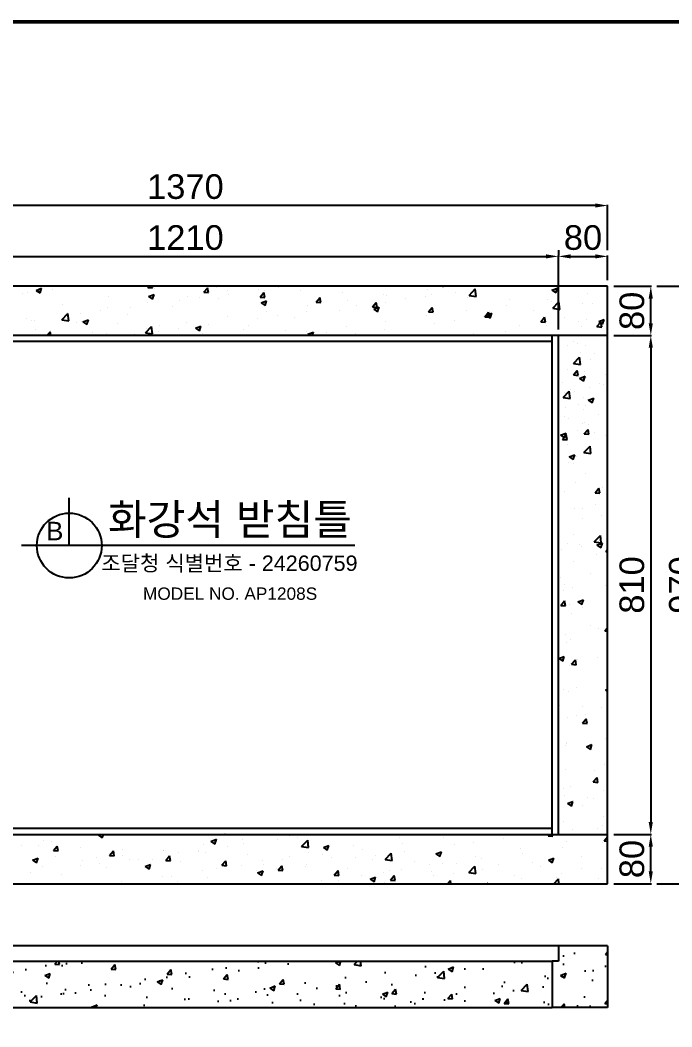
# Model space of a CAD drawing. Header units: millimetres. Extents: x 13624 to 18563, y -17957 to -14464.
# Drawn here: x 16440 to 17498, y -16213 to -14579 of the extents above; entities that cross this region are included whole.
import ezdxf
from ezdxf.enums import TextEntityAlignment as Align

# ---------------------------------------------------------------- set-up
doc = ezdxf.new("R2010")
doc.units = ezdxf.units.MM
for name, color, linetype in [('LAYOUT', 7, 'Continuous'), ('TEXT', 7, 'Continuous'), ('받침틀', 251, 'Continuous')]:
    doc.layers.add(name, color=color, linetype=linetype)
doc.styles.get("Standard").update_dxf_attribs({"font": 'arial.ttf'})
doc.dimstyles.new('ISO-25', dxfattribs={"dimtxt": 40, "dimasz": 20, "dimexe": 1.25, "dimexo": 10, "dimgap": 10, "dimtad": 1, "dimdec": 0, "dimtxsty": 'Standard', "dimcen": 2.5, "dimclrd": 3, "dimclre": 3, "dimclrt": 3, "dimadec": 0, "dimazin": 0, "dimtfac": 1, "dimtdec": 0, "dimtmove": 0, "dimatfit": 3, "dimfxl": 0, "dimarcsym": 0})
pattern_1 = [(50, (4272.38, -17861.74), (91.09233, -7.96954), [9.525, -104.775]), (355, (4272.38, -17861.74), (-17.6217, 95.5284), [7.62, -83.8203]), (100.45144, (4279.97, -17862.4), (73.4706, 87.5589), [8.095, -89.0451]), (46.1842, (4272.38, -17836.34), (135.5395, -21.0212), [14.2875, -157.1625]), (96.6356, (4283.67, -17838.09), (118.7021, 123.713), [12.1425, -133.5678]), (351.1842, (4272.38, -17836.34), (118.702, 123.713), [11.43, -125.7299]), (21, (4285.08, -17842.69), (75.8072, -51.1326), [9.525, -104.775]), (326, (4285.08, -17842.69), (30.901, 92.094), [7.62, -83.82]), (71.45144, (4291.4, -17846.95), (106.7082, 40.9614), [8.095, -89.045]), (37.5, (4272.38, -17861.74), (1.5443, 42.27752), [0, -82.804, 0, -85.09, 0, -84.1375]), (7.5, (4272.38, -17861.74), (33.40983, 50.09029), [0, -48.514, 0, -80.899, 0, -32.0675]), (327.5, (4244.057, -17861.74), (67.7953, -2.86437), [0, -31.75, 0, -99.06, 0, -131.445]), (317.5, (4231.36, -17861.74), (74.0646, 12.71325), [0, -41.275, 0, -65.786, 0, -93.345])]

# ---------------------------------------------------------------- blocks, each defined once
blk = doc.blocks.new('*D37')
at = {"color": 3, "lineweight": -2, "transparency": 16777216}
for p, q in [((16103.4, -14952.4), (16103.4, -14961.1)), ((16123.4, -14962.4), (17293.4, -14962.4)), ((17313.4, -15080.8), (17313.4, -14961.1))]:
    blk.add_line(p, q, dxfattribs=at)
at = {"color": 3, "transparency": 16777216}
for points in [[(16123.4, -14959), (16123.4, -14965.7), (16103.4, -14962.4)], [(17293.4, -14959), (17293.4, -14965.7), (17313.4, -14962.4)]]:
    blk.add_solid(points, dxfattribs=at)
at = {"layer": 'Defpoints', "color": 0, "transparency": 16777216}
for p in [(16103.4, -14962.4), (17313.4, -14962.4), (17313.4, -15090.8)]:
    blk.add_point(p, dxfattribs=at)
at = {"color": 3, "transparency": 16777216, "insert": (16708.4, -14932), "char_height": 40, "attachment_point": 5}
blk.add_mtext('1210', dxfattribs=at)
blk = doc.blocks.new('*D38')
at = {"color": 3, "lineweight": -2, "transparency": 16777216}
for p, q in [((17313.4, -14952.4), (17313.4, -14961.1)), ((17333.4, -14962.4), (17373.4, -14962.4)), ((17393.4, -15000.8), (17393.4, -14961.1))]:
    blk.add_line(p, q, dxfattribs=at)
at = {"color": 3, "transparency": 16777216}
for points in [[(17333.4, -14959), (17333.4, -14965.7), (17313.4, -14962.4)], [(17373.4, -14959), (17373.4, -14965.7), (17393.4, -14962.4)]]:
    blk.add_solid(points, dxfattribs=at)
at = {"layer": 'Defpoints', "color": 0, "transparency": 16777216}
for p in [(17313.4, -14962.4), (17393.4, -14962.4), (17393.4, -15010.8)]:
    blk.add_point(p, dxfattribs=at)
at = {"color": 3, "transparency": 16777216, "insert": (17353.4, -14932), "char_height": 40, "attachment_point": 5}
blk.add_mtext('80', dxfattribs=at)
blk = doc.blocks.new('*D35')
at = {"color": 3, "lineweight": -2, "transparency": 16777216}
for p, q in [((16023.4, -14952.4), (16023.4, -14878.5)), ((17373.4, -14879.8), (16043.4, -14879.8)), ((17393.4, -14952.4), (17393.4, -14878.5))]:
    blk.add_line(p, q, dxfattribs=at)
at = {"color": 3, "transparency": 16777216}
for points in [[(16043.4, -14876.4), (16043.4, -14883.1), (16023.4, -14879.8)], [(17373.4, -14876.4), (17373.4, -14883.1), (17393.4, -14879.8)]]:
    blk.add_solid(points, dxfattribs=at)
at = {"layer": 'Defpoints', "color": 0, "transparency": 16777216}
for p in [(16023.4, -14879.8), (16023.4, -14962.4), (17393.4, -14962.4)]:
    blk.add_point(p, dxfattribs=at)
at = {"color": 3, "transparency": 16777216, "insert": (16708.4, -14849.3), "char_height": 40, "attachment_point": 5}
blk.add_mtext('1370', dxfattribs=at)
blk = doc.blocks.new('*D39')
at = {"color": 3, "lineweight": -2, "transparency": 16777216}
for p, q in [((17403.4, -15010.8), (17464.6, -15010.8)), ((17463.4, -15070.8), (17463.4, -15030.8)), ((17403.4, -15090.8), (17464.6, -15090.8))]:
    blk.add_line(p, q, dxfattribs=at)
at = {"color": 3, "transparency": 16777216}
for points in [[(17460, -15030.8), (17466.7, -15030.8), (17463.4, -15010.8)], [(17460, -15070.8), (17466.7, -15070.8), (17463.4, -15090.8)]]:
    blk.add_solid(points, dxfattribs=at)
at = {"layer": 'Defpoints', "color": 0, "transparency": 16777216}
for p in [(17393.4, -15010.8), (17463.4, -15010.8), (17393.4, -15090.8)]:
    blk.add_point(p, dxfattribs=at)
at = {"color": 3, "transparency": 16777216, "insert": (17432.9, -15050.8), "char_height": 40, "attachment_point": 5, "rotation": 90}
blk.add_mtext('80', dxfattribs=at)
blk = doc.blocks.new('*D40')
at = {"color": 3, "lineweight": -2, "transparency": 16777216}
for p, q in [((17444, -15090.8), (17464.6, -15090.8)), ((17463.4, -15110.8), (17463.4, -15880.8)), ((17403.4, -15900.8), (17464.6, -15900.8))]:
    blk.add_line(p, q, dxfattribs=at)
at = {"color": 3, "transparency": 16777216}
for points in [[(17460, -15110.8), (17466.7, -15110.8), (17463.4, -15090.8)], [(17460, -15880.8), (17466.7, -15880.8), (17463.4, -15900.8)]]:
    blk.add_solid(points, dxfattribs=at)
at = {"layer": 'Defpoints', "color": 0, "transparency": 16777216}
for p in [(17434, -15090.8), (17393.4, -15900.8), (17463.4, -15900.8)]:
    blk.add_point(p, dxfattribs=at)
at = {"color": 3, "transparency": 16777216, "insert": (17432.9, -15495.8), "char_height": 40, "attachment_point": 5, "rotation": 90}
blk.add_mtext('810', dxfattribs=at)
blk = doc.blocks.new('*D41')
at = {"color": 3, "lineweight": -2, "transparency": 16777216}
for p, q in [((17453.4, -15900.8), (17462.1, -15900.8)), ((17463.4, -15960.8), (17463.4, -15920.8)), ((17403.4, -15980.8), (17464.6, -15980.8))]:
    blk.add_line(p, q, dxfattribs=at)
at = {"color": 3, "transparency": 16777216}
for points in [[(17460, -15920.8), (17466.7, -15920.8), (17463.4, -15900.8)], [(17460, -15960.8), (17466.7, -15960.8), (17463.4, -15980.8)]]:
    blk.add_solid(points, dxfattribs=at)
at = {"layer": 'Defpoints', "color": 0, "transparency": 16777216}
for p in [(17463.4, -15900.8), (17463.4, -15900.8), (17393.4, -15980.8)]:
    blk.add_point(p, dxfattribs=at)
at = {"color": 3, "transparency": 16777216, "insert": (17432.9, -15940.8), "char_height": 40, "attachment_point": 5, "rotation": 90}
blk.add_mtext('80', dxfattribs=at)
blk = doc.blocks.new('*D34')
at = {"color": 3, "lineweight": -2, "transparency": 16777216}
for p, q in [((17473.4, -15010.8), (17544.9, -15010.8)), ((17543.7, -15960.8), (17543.7, -15030.8)), ((17473.4, -15980.8), (17544.9, -15980.8))]:
    blk.add_line(p, q, dxfattribs=at)
at = {"color": 3, "transparency": 16777216}
for points in [[(17540.3, -15030.8), (17547, -15030.8), (17543.7, -15010.8)], [(17540.3, -15960.8), (17547, -15960.8), (17543.7, -15980.8)]]:
    blk.add_solid(points, dxfattribs=at)
at = {"layer": 'Defpoints', "color": 0, "transparency": 16777216}
for p in [(17463.4, -15010.8), (17543.7, -15010.8), (17463.4, -15980.8)]:
    blk.add_point(p, dxfattribs=at)
at = {"color": 3, "transparency": 16777216, "insert": (17513.2, -15495.8), "char_height": 40, "attachment_point": 5, "rotation": 90}
blk.add_mtext('970', dxfattribs=at)

msp = doc.modelspace()

# ---------------------------------------------------------------- hatches: boundary and pattern name
h = msp.add_hatch()
h.set_pattern_fill('AR-CONC', color=256, scale=0.5)
h.set_pattern_definition(pattern_1)
h.paths.add_polyline_path([(17303.4, -16106.7), (17303.4, -16181.7), (17393.4, -16181.7), (17393.4, -16081.7), (17313.4, -16081.7), (17313.4, -16106.7)])
h = msp.add_hatch()
h.set_pattern_fill('AR-CONC', color=256, scale=0.5)
h.set_pattern_definition(pattern_1)
h.paths.add_polyline_path([(16113.4, -16181.7), (16113.4, -16106.7), (17303.4, -16106.7), (17303.4, -16181.7)])

# ---------------------------------------------------------------- linework, layer by layer
at = {"linetype": 'Continuous'}
for p, q in [((16452.5, -15020.8), (16452.5, -15020.8)), ((16466.3, -15017.5), (16475.2, -15014.1)), ((16466.3, -15017.5), (16472.6, -15021.7)), ((16472.6, -15021.7), (16475.2, -15014.1)), ((16492, -15015.6), (16492, -15015.6)), ((16518.5, -15011.3), (16518.5, -15011.3)), ((16647.4, -15012.6), (16648.9, -15010.8)), ((16647.4, -15012.6), (16655, -15013.2)), ((16654.9, -15013.2), (16654.5, -15010.8)), ((16657.7, -15015.3), (16657.7, -15015.3)), ((16738.5, -15020.5), (16744.6, -15013.2)), ((16738.5, -15020.5), (16746, -15021.2)), ((16746, -15021.2), (16744.5, -15013.3)), ((16759.3, -15012.6), (16759.3, -15012.6)), ((16777.5, -15018), (16777.5, -15018)), ((16827.1, -15015.5), (16827.1, -15015.5)), ((16836.3, -15017.8), (16836.3, -15017.8)), ((16859, -15013), (16859, -15013)), ((16894.9, -15018.4), (16894.9, -15018.4)), ((17101.3, -15016.1), (17101.3, -15016.1)), ((17126.1, -15010.8), (17126.9, -15011.3)), ((17126.9, -15011.3), (17127.1, -15010.8)), ((17145.8, -15020.9), (17145.8, -15020.9)), ((17168.8, -15025.6), (17178.7, -15015.3)), ((17177.6, -15016.7), (17177.6, -15016.7)), ((17180.1, -15027.4), (17178.7, -15015.3)), ((17181.1, -15011.4), (17181.1, -15011.4)), ((17303.1, -15017.2), (17312, -15013.8)), ((17303.1, -15017.2), (17309.4, -15021.5)), ((17309.4, -15021.5), (17312, -15013.8)), ((16443.9, -15021.9), (16443.9, -15021.9)), ((16583.7, -15028), (16583.7, -15028)), ((16646.3, -15036.5), (16646.3, -15036.5)), ((16648.8, -15027.6), (16657.7, -15024.2)), ((16648.8, -15027.6), (16655.2, -15031.9)), ((16655.2, -15031.9), (16657.7, -15024.2)), ((16698.9, -15034.1), (16698.9, -15034.1)), ((16712.3, -15027), (16712.3, -15027)), ((16730.7, -15029.9), (16730.7, -15029.9)), ((16762.2, -15030.5), (16762.2, -15030.5)), ((16778.8, -15023.6), (16778.8, -15023.6)), ((16829.5, -15028.5), (16835.7, -15021.2)), ((16829.5, -15028.5), (16837.1, -15029.2)), ((16831.4, -15037.8), (16840.2, -15034.4)), ((16837.1, -15029.2), (16835.6, -15021.2)), ((16837.7, -15042.1), (16840.2, -15034.4)), ((16920.6, -15036.5), (16926.8, -15029.2)), ((16920.6, -15036.5), (16928.2, -15037.1)), ((16928.2, -15037.2), (16926.7, -15029.2)), ((16962.7, -15021.2), (16962.7, -15021.2)), ((16971.2, -15033.7), (16971.2, -15033.7)), ((17011.7, -15044.5), (17017.9, -15037.2)), ((17019.3, -15045.1), (17017.8, -15037.2)), ((17030.5, -15024.1), (17030.5, -15024.1)), ((17032.9, -15036.8), (17032.9, -15036.8)), ((17035.4, -15025.6), (17035.4, -15025.6)), ((17065.6, -15031.5), (17065.6, -15031.5)), ((17098.3, -15027), (17098.3, -15027)), ((17107, -15024.1), (17107, -15024.1)), ((17166.1, -15029.8), (17166.1, -15029.8)), ((17168.8, -15025.6), (17180.1, -15027.4)), ((17233.9, -15032.7), (17233.9, -15032.7)), ((17295.1, -15031.7), (17295.1, -15031.7)), ((17301.7, -15035.6), (17301.7, -15035.6)), ((17304.4, -15046.6), (17314.3, -15036.3)), ((17315.7, -15048.4), (17314.3, -15036.3)), ((17360.3, -15022.8), (17360.3, -15022.8)), ((16509.6, -15040.7), (16509.6, -15040.7)), ((16516.9, -15053.6), (16516.9, -15053.6)), ((16570.6, -15051), (16570.6, -15051)), ((16582.1, -15044.6), (16582.1, -15044.6)), ((16618.7, -15044.6), (16618.7, -15044.6)), ((16688.2, -15043.2), (16688.2, -15043.2)), ((16831.4, -15037.8), (16837.7, -15042.1)), ((16840.1, -15052.2), (16840.1, -15052.2)), ((16905.5, -15052.6), (16905.5, -15052.6)), ((16906, -15042.6), (16906, -15042.6)), ((16958.9, -15049.5), (16958.9, -15049.5)), ((16985.7, -15042), (16985.7, -15042)), ((17011.7, -15044.5), (17019.3, -15045.1)), ((17013.9, -15048), (17022.8, -15044.6)), ((17013.9, -15048), (17020.2, -15052.2)), ((17017.5, -15037.8), (17017.5, -15037.8)), ((17020.2, -15052.2), (17022.8, -15044.6)), ((17102.8, -15052.4), (17108.9, -15045.1)), ((17102.8, -15052.4), (17110.4, -15053.1)), ((17110.4, -15053.1), (17108.9, -15045.1)), ((17165, -15049.4), (17165, -15049.4)), ((17193.9, -15060.4), (17200, -15053.1)), ((17201.5, -15061.1), (17200, -15053.1)), ((17229.2, -15041.3), (17229.2, -15041.3)), ((17272.5, -15049.9), (17272.5, -15049.9)), ((17304.3, -15045.8), (17304.3, -15045.8)), ((17304.4, -15046.6), (17315.7, -15048.4)), ((17352.4, -15039.4), (17352.4, -15039.4)), ((17369.5, -15038.4), (17369.5, -15038.4)), ((16451, -15063.1), (16451, -15063.1)), ((16458.6, -15065.7), (16458.6, -15065.7)), ((16463.4, -15066.1), (16463.4, -15066.1)), ((16508, -15065.3), (16517.9, -15054.9)), ((16508, -15065.2), (16519.3, -15067)), ((16519.3, -15067), (16517.9, -15054.9)), ((16531.2, -15068.9), (16531.2, -15068.9)), ((16538.8, -15055.1), (16538.8, -15055.1)), ((16540, -15068.6), (16540, -15068.6)), ((16542.1, -15068.6), (16551, -15065.2)), ((16542.1, -15068.6), (16548.4, -15072.9)), ((16548.4, -15072.9), (16551, -15065.2)), ((16614.1, -15055.9), (16614.1, -15055.9)), ((16710.7, -15069.2), (16710.7, -15069.2)), ((16775.9, -15060.3), (16775.9, -15060.3)), ((16825.6, -15063.1), (16825.6, -15063.1)), ((16857.4, -15058.9), (16857.4, -15058.9)), ((16884.8, -15062.2), (16884.8, -15062.2)), ((17033.8, -15067.9), (17033.8, -15067.9)), ((17099.8, -15058.3), (17099.8, -15058.3)), ((17144.2, -15066.8), (17144.2, -15066.8)), ((17192.3, -15060.5), (17192.3, -15060.5)), ((17193.9, -15060.4), (17201.5, -15061.1)), ((17196.4, -15058.2), (17205.3, -15054.7)), ((17196.4, -15058.2), (17202.7, -15062.4)), ((17202.7, -15062.4), (17205.3, -15054.7)), ((17285, -15068.4), (17291.1, -15061.1)), ((17285, -15068.4), (17292.6, -15069)), ((17292.6, -15069), (17291.1, -15061.1)), ((17324, -15061.7), (17324, -15061.7)), ((17345.4, -15068.8), (17345.4, -15068.8)), ((17358.8, -15065.1), (17358.8, -15065.1)), ((17376.1, -15076.3), (17382.2, -15069)), ((17378.9, -15068.3), (17387.8, -15064.9)), ((17378.9, -15068.3), (17385.2, -15072.6)), ((17383.7, -15077), (17382.2, -15069)), ((17385.2, -15072.6), (17387.8, -15064.9)), ((16466, -15081.3), (16466, -15081.3)), ((16484, -15090.8), (16488.9, -15084.9)), ((16490, -15090.8), (16488.9, -15084.9)), ((16490.2, -15083.1), (16490.2, -15083.1)), ((16558, -15086), (16558, -15086)), ((16599, -15071.8), (16599, -15071.8)), ((16643.5, -15086.3), (16653.4, -15076)), ((16643.5, -15086.3), (16654.8, -15088)), ((16644.7, -15078.8), (16644.7, -15078.8)), ((16654.8, -15088), (16653.4, -15076)), ((16665.5, -15084.2), (16665.5, -15084.2)), ((16666.8, -15074.7), (16666.8, -15074.7)), ((16697.3, -15080), (16697.3, -15080)), ((16724.6, -15078.8), (16733.5, -15075.4)), ((16724.6, -15078.8), (16731, -15083)), ((16731, -15083), (16733.5, -15075.4)), ((16734.6, -15077.5), (16734.6, -15077.5)), ((16745.4, -15073.6), (16745.4, -15073.6)), ((16802.4, -15080.4), (16802.4, -15080.4)), ((16810.7, -15074.9), (16810.7, -15074.9)), ((16870.2, -15083.3), (16870.2, -15083.3)), ((16904.5, -15084.9), (16904.5, -15084.9)), ((16907.2, -15088.9), (16916.1, -15085.5)), ((16914.3, -15090.8), (16916.1, -15085.5)), ((16938, -15086.1), (16938, -15086.1)), ((16969.7, -15076), (16969.7, -15076)), ((17032.2, -15081.6), (17032.2, -15081.6)), ((17112.4, -15071), (17112.4, -15071)), ((17227.6, -15083.5), (17227.6, -15083.5)), ((17249.9, -15074.4), (17249.9, -15074.4)), ((17293.6, -15074), (17293.6, -15074)), ((17351.1, -15076.5), (17351.1, -15076.5)), ((17376.1, -15076.3), (17383.7, -15077)), ((16580.6, -15086.9), (16580.6, -15086.9)), ((16625.8, -15088.9), (16625.8, -15088.9)), ((16736.7, -15087.6), (16736.7, -15087.6)), ((16907.2, -15088.9), (16909.9, -15090.8)), ((16984.1, -15087.9), (16984.1, -15087.9)), ((17005.8, -15089), (17005.8, -15089)), ((17175.8, -15087.1), (17175.8, -15087.1)), ((17319, -15089.5), (17319, -15089.5)), ((17337.3, -15100.2), (17337.3, -15100.2)), ((17354.4, -15089.6), (17354.4, -15089.6)), ((17328.4, -15107.6), (17328.4, -15107.6)), ((17344.7, -15103.3), (17344.7, -15103.3)), ((17349.5, -15118.7), (17349.5, -15118.7)), ((17357.2, -15107.3), (17357.2, -15107.3)), ((17392.2, -15108.3), (17392.2, -15108.3)), ((17392.9, -15103.6), (17393.4, -15103.5)), ((17392.9, -15103.7), (17393.4, -15104)), ((17338, -15136.1), (17347.9, -15125.8)), ((17349.3, -15137.9), (17347.9, -15125.8)), ((17365.8, -15129), (17365.8, -15129)), ((17371.5, -15120.4), (17371.5, -15120.4)), ((17328.8, -15146.8), (17328.8, -15146.8)), ((17337.9, -15154.9), (17344, -15147.7)), ((17338, -15136.1), (17349.3, -15137.9)), ((17345.4, -15155.6), (17344, -15147.7)), ((17355.7, -15149.6), (17355.7, -15149.6)), ((17319.5, -15167.9), (17319.5, -15167.9)), ((17337.9, -15154.9), (17345.5, -15155.6)), ((17348, -15160.4), (17356.9, -15157)), ((17348, -15160.4), (17354.3, -15164.7)), ((17348, -15161), (17348, -15161)), ((17354.3, -15164.7), (17356.9, -15157)), ((17358.8, -15158.4), (17358.8, -15158.4)), ((17380.3, -15168), (17380.3, -15168)), ((17390.6, -15154.2), (17390.6, -15154.2)), ((17321.2, -15191.4), (17331.1, -15181.1)), ((17323.2, -15183.3), (17323.2, -15183.3)), ((17332.5, -15193.1), (17331.1, -15181.1)), ((17332.4, -15179.1), (17332.4, -15179.1)), ((17339.3, -15182.1), (17339.3, -15182.1)), ((17364.2, -15174.9), (17364.2, -15174.9)), ((17387.3, -15170.7), (17387.3, -15170.7)), ((17321.2, -15191.4), (17332.5, -15193.1)), ((17354.1, -15191.9), (17354.1, -15191.9)), ((17362, -15195.7), (17370.9, -15192.3)), ((17362, -15195.7), (17368.3, -15200)), ((17368.3, -15200), (17370.9, -15192.3)), ((17325.4, -15208.5), (17325.4, -15208.5)), ((17346.4, -15203.3), (17346.4, -15203.3)), ((17353.6, -15211.2), (17353.6, -15211.2)), ((17357.2, -15204.3), (17357.2, -15204.3)), ((17323.6, -15222.5), (17323.6, -15222.5)), ((17330.7, -15225), (17330.7, -15225)), ((17355.1, -15232.5), (17355.1, -15232.5)), ((17378.8, -15218.7), (17378.8, -15218.7)), ((17317.1, -15252.5), (17326, -15249.1)), ((17321.5, -15249.8), (17321.5, -15249.8)), ((17323.4, -15256.8), (17326, -15249.1)), ((17344.9, -15245.6), (17344.9, -15245.6)), ((17352.6, -15234.2), (17352.6, -15234.2)), ((17355.5, -15250.5), (17361.6, -15243.2)), ((17363.1, -15251.1), (17361.6, -15243.2)), ((17362.5, -15235.6), (17362.5, -15235.6)), ((17371.9, -15248.1), (17371.9, -15248.1)), ((17317.1, -15252.5), (17323.4, -15256.8)), ((17320.3, -15259.4), (17326.4, -15252.1)), ((17320.3, -15259.4), (17327.8, -15260.1)), ((17323.8, -15254.4), (17323.8, -15254.4)), ((17327.8, -15260.1), (17326.3, -15252.1)), ((17354, -15250.4), (17354, -15250.4)), ((17355.5, -15250.5), (17363.1, -15251.1)), ((17389.3, -15252.7), (17389.3, -15252.7)), ((17328.1, -15268.4), (17328.1, -15268.4)), ((17354.9, -15280.8), (17364.8, -15270.5)), ((17354.9, -15280.8), (17366.2, -15282.6)), ((17366.2, -15282.6), (17364.8, -15270.5)), ((17330.3, -15297.4), (17330.3, -15297.4)), ((17331.1, -15287.8), (17340, -15284.4)), ((17331.1, -15287.8), (17337.4, -15292.1)), ((17337.4, -15292.1), (17340, -15284.4)), ((17338.5, -15298.2), (17338.5, -15298.2)), ((17343.3, -15287.8), (17343.3, -15287.8)), ((17357.1, -15314.5), (17357.1, -15314.5)), ((17341.8, -15330.1), (17341.8, -15330.1)), ((17322.8, -15344.2), (17322.8, -15344.2)), ((17373.1, -15346), (17379.2, -15338.7)), ((17373.1, -15346), (17380.7, -15346.7)), ((17380.7, -15346.7), (17379.2, -15338.7)), ((17385.3, -15337.7), (17385.3, -15337.7)), ((17340.2, -15372.4), (17340.2, -15372.4)), ((17353.3, -15372.1), (17353.3, -15372.1)), ((17372.9, -15364.8), (17372.9, -15364.8)), ((17351.9, -15387.8), (17351.9, -15387.8)), ((17383.7, -15383.6), (17383.7, -15383.6)), ((17327.7, -15429.2), (17327.7, -15429.2)), ((17338.7, -15414.7), (17338.7, -15414.7)), ((17371.7, -15425.6), (17381.6, -15415.3)), ((17371.7, -15425.6), (17383, -15427.3)), ((17376, -15431.1), (17384.9, -15427.6)), ((17383, -15427.3), (17381.6, -15415.3)), ((17382.3, -15435.3), (17384.9, -15427.7)), ((17318.5, -15437.9), (17318.5, -15437.9)), ((17348.1, -15429.7), (17348.1, -15429.7)), ((17350.3, -15433.7), (17350.3, -15433.7)), ((17376, -15431.1), (17382.3, -15435.3)), ((17390.7, -15441.5), (17393.4, -15438.4)), ((17390.7, -15441.5), (17393.4, -15441.8)), ((17337.2, -15457), (17337.2, -15457)), ((17374.9, -15446.8), (17374.9, -15446.8)), ((17364.9, -15477.5), (17364.9, -15477.5)), ((17316.8, -15483.8), (17316.8, -15483.8)), ((17322.9, -15494.3), (17322.9, -15494.3)), ((17322.5, -15505), (17322.5, -15505)), ((17335.6, -15499.2), (17335.6, -15499.2)), ((17390.7, -15497.1), (17390.7, -15497.1)), ((17317.3, -15529.1), (17323.4, -15521.8)), ((17324.8, -15529.8), (17323.4, -15521.8)), ((17331.5, -15527.5), (17331.5, -15527.5)), ((17345.1, -15523.2), (17354, -15519.7)), ((17345.1, -15523.2), (17351.4, -15527.4)), ((17351.4, -15527.4), (17354, -15519.7)), ((17317.3, -15529.1), (17324.9, -15529.8)), ((17334.1, -15541.5), (17334.1, -15541.5)), ((17352.9, -15532.9), (17352.9, -15532.9)), ((17324.9, -15576.2), (17324.9, -15576.2)), ((17365.9, -15562), (17365.9, -15562)), ((17378.3, -15567.1), (17378.3, -15567.1)), ((17388.6, -15570.3), (17393.4, -15565.3)), ((17388.6, -15570.3), (17393.4, -15571.1)), ((17327.3, -15590), (17327.3, -15590)), ((17332.5, -15583.8), (17332.5, -15583.8)), ((17392.7, -15579.1), (17392.7, -15579.1)), ((17314.2, -15615.2), (17323.1, -15611.8)), ((17314.2, -15615.3), (17320.5, -15619.5)), ((17320.5, -15619.5), (17323.1, -15611.8)), ((17334.9, -15624.6), (17341, -15617.3)), ((17334.9, -15624.6), (17342.5, -15625.3)), ((17342.4, -15625.3), (17341, -15617.3)), ((17344.9, -15617.2), (17344.9, -15617.2)), ((17376.7, -15613), (17376.7, -15613)), ((17331, -15626.1), (17331, -15626.1)), ((17340.7, -15626.6), (17340.7, -15626.6)), ((17391.4, -15656.7), (17391.4, -15656.7)), ((17322.1, -15665.8), (17322.1, -15665.8)), ((17329.4, -15668.3), (17329.4, -15668.3)), ((17343.3, -15663.1), (17343.3, -15663.1)), ((17390, -15666.4), (17393.4, -15665.1)), ((17390, -15666.4), (17393.4, -15668.7)), ((17315.9, -15691.5), (17315.9, -15691.5)), ((17352.5, -15693.7), (17352.5, -15693.7)), ((17358, -15706.8), (17358, -15706.8)), ((17383.7, -15694.4), (17383.7, -15694.4)), ((17392, -15702.5), (17392, -15702.5)), ((17327.9, -15710.6), (17327.9, -15710.6)), ((17342.7, -15708.5), (17342.7, -15708.5)), ((17352.5, -15720.1), (17358.6, -15712.9)), ((17352.5, -15720.1), (17360.1, -15720.8)), ((17360.1, -15720.8), (17358.6, -15712.9)), ((17326.3, -15752.9), (17326.3, -15752.9)), ((17327, -15750.8), (17327, -15750.8)), ((17359.1, -15758.5), (17368, -15755.1)), ((17365.4, -15762.7), (17368, -15755.1)), ((17390.5, -15744.8), (17390.5, -15744.8)), ((17324.6, -15756.9), (17324.6, -15756.9)), ((17358.5, -15758.9), (17358.5, -15758.9)), ((17359.1, -15758.5), (17365.4, -15762.7)), ((17389, -15787), (17389, -15787)), ((17324.8, -15795.2), (17324.8, -15795.2)), ((17371.4, -15796.4), (17371.4, -15796.4)), ((17370.1, -15815.7), (17376.3, -15808.4)), ((17370.1, -15815.7), (17377.7, -15816.3)), ((17377.7, -15816.3), (17376.2, -15808.4)), ((17321.7, -15826.6), (17321.7, -15826.6)), ((17323.3, -15837.5), (17323.3, -15837.5)), ((17333.7, -15823.8), (17333.7, -15823.8)), ((17387.4, -15829.3), (17387.4, -15829.3)), ((17328.2, -15850.6), (17337.1, -15847.2)), ((17328.2, -15850.6), (17334.5, -15854.8)), ((17334.5, -15854.8), (17337.1, -15847.2)), ((17338, -15846.5), (17338, -15846.5)), ((17352.1, -15854.5), (17352.1, -15854.5)), ((17360.5, -15840.9), (17360.5, -15840.9)), ((17369.8, -15842.4), (17369.8, -15842.4)), ((17321.7, -15879.7), (17321.7, -15879.7)), ((17384.5, -15886.1), (17384.5, -15886.1)), ((17385.9, -15871.6), (17385.9, -15871.6)), ((16543.5, -15901.6), (16543.5, -15901.6)), ((16567.2, -15902), (16573.6, -15906.2)), ((16567.3, -15902), (16570.4, -15900.8)), ((16570.9, -15901.8), (16570.9, -15901.8)), ((16573.6, -15906.2), (16575.4, -15900.8)), ((16770.2, -15900.8), (16772.7, -15901.2)), ((16772.7, -15901.2), (16772.6, -15900.8)), ((16877.3, -15902.9), (16877.3, -15902.9)), ((17296.7, -15903.2), (17298.7, -15900.8)), ((17296.7, -15903.2), (17304.3, -15903.9)), ((17304.2, -15903.9), (17303.6, -15900.8)), ((17336.4, -15892.4), (17336.4, -15892.4)), ((17376.3, -15891.2), (17376.3, -15891.2)), ((16442.6, -15918.7), (16442.6, -15918.7)), ((16470.2, -15918.9), (16470.2, -15918.9)), ((16478.3, -15910.5), (16478.3, -15910.5)), ((16490.7, -15912.4), (16490.7, -15912.4)), ((16494.5, -15927), (16500.6, -15919.7)), ((16502, -15927.7), (16500.5, -15919.7)), ((16737.3, -15917.2), (16737.3, -15917.2)), ((16749.8, -15912.1), (16758.7, -15908.7)), ((16749.8, -15912.2), (16756.1, -15916.4)), ((16756.1, -15916.4), (16758.7, -15908.7)), ((16801.5, -15909.1), (16801.5, -15909.1)), ((16803.3, -15915.6), (16803.3, -15915.6)), ((16857.7, -15909.8), (16857.7, -15909.8)), ((16889.5, -15905.6), (16889.5, -15905.6)), ((16896.9, -15920.4), (16906.8, -15910.1)), ((16908.2, -15922.2), (16906.8, -15910.1)), ((16932.3, -15922.3), (16941.2, -15918.9)), ((16938.6, -15926.6), (16941.2, -15918.9)), ((16981.8, -15918.1), (16981.8, -15918.1)), ((17055.9, -15905.4), (17055.9, -15905.4)), ((17061.2, -15915.3), (17061.2, -15915.3)), ((17126.4, -15906.3), (17126.4, -15906.3)), ((17144.5, -15917.7), (17144.5, -15917.7)), ((17176.3, -15913.5), (17176.3, -15913.5)), ((17224.4, -15907.2), (17224.4, -15907.2)), ((17326.6, -15911.7), (17326.6, -15911.7)), ((17384.3, -15913.9), (17384.3, -15913.9)), ((17387.8, -15911.2), (17393.4, -15904.5)), ((17387.8, -15911.2), (17393.4, -15911.7)), ((16494.5, -15927), (16502, -15927.7)), ((16497, -15935.9), (16497, -15935.9)), ((16538, -15921.8), (16538, -15921.8)), ((16585.5, -15935), (16591.7, -15927.7)), ((16585.5, -15935), (16593.1, -15935.7)), ((16593.1, -15935.7), (16591.6, -15927.7)), ((16605.8, -15924.6), (16605.8, -15924.6)), ((16606.1, -15935.7), (16606.1, -15935.7)), ((16672.1, -15926.2), (16672.1, -15926.2)), ((16673.6, -15927.5), (16673.6, -15927.5)), ((16676.6, -15943), (16682.8, -15935.7)), ((16684.2, -15943.6), (16682.7, -15935.7)), ((16697.6, -15930.8), (16697.6, -15930.8)), ((16729.2, -15928.3), (16729.2, -15928.3)), ((16729.4, -15926.7), (16729.4, -15926.7)), ((16741.4, -15930.3), (16741.4, -15930.3)), ((16777.5, -15920.3), (16777.5, -15920.3)), ((16809.2, -15933.2), (16809.2, -15933.2)), ((16877, -15936.1), (16877, -15936.1)), ((16896.9, -15920.4), (16908.2, -15922.2)), ((16907.8, -15930.8), (16907.8, -15930.8)), ((16931.1, -15932.9), (16931.1, -15932.9)), ((16932.3, -15922.3), (16938.6, -15926.6)), ((16995.2, -15924.8), (16995.2, -15924.8)), ((17016.2, -15934.6), (17016.2, -15934.6)), ((17032.5, -15941.5), (17042.3, -15931.1)), ((17043.7, -15943.2), (17042.3, -15931.1)), ((17064.3, -15928.3), (17064.3, -15928.3)), ((17114.8, -15932.5), (17123.7, -15929.1)), ((17114.8, -15932.5), (17121.1, -15936.8)), ((17121.1, -15936.8), (17123.7, -15929.1)), ((17252.5, -15924.4), (17252.5, -15924.4)), ((17255, -15931), (17255, -15931)), ((17320.2, -15922), (17320.2, -15922)), ((17351, -15936.2), (17351, -15936.2)), ((16460.5, -15942.9), (16469.4, -15939.5)), ((16460.5, -15942.9), (16466.9, -15947.2)), ((16466.9, -15947.2), (16469.4, -15939.5)), ((16537.5, -15951.9), (16537.5, -15951.9)), ((16542, -15943.8), (16542, -15943.8)), ((16564.8, -15938.8), (16564.8, -15938.8)), ((16569.3, -15947.7), (16569.3, -15947.7)), ((16617.4, -15941.4), (16617.4, -15941.4)), ((16632.6, -15941.7), (16632.6, -15941.7)), ((16643.1, -15953.1), (16652, -15949.7)), ((16649.4, -15957.4), (16651.9, -15949.7)), ((16655.1, -15941), (16655.1, -15941)), ((16676.6, -15943), (16684.2, -15943.6)), ((16700.3, -15944.5), (16700.3, -15944.5)), ((16767.7, -15950.9), (16773.9, -15943.7)), ((16767.7, -15950.9), (16775.3, -15951.6)), ((16768.1, -15947.4), (16768.1, -15947.4)), ((16775.3, -15951.6), (16773.8, -15943.7)), ((16799.9, -15951.4), (16799.9, -15951.4)), ((16833.7, -15943.5), (16833.7, -15943.5)), ((16835.9, -15950.3), (16835.9, -15950.3)), ((16858.8, -15958.9), (16864.9, -15951.6)), ((16866.4, -15959.6), (16864.9, -15951.6)), ((16865.9, -15941.9), (16865.9, -15941.9)), ((16904.2, -15949.3), (16904.2, -15949.3)), ((16944.8, -15938.9), (16944.8, -15938.9)), ((16984.4, -15938.8), (16984.4, -15938.8)), ((17012.5, -15941.8), (17012.5, -15941.8)), ((17032.4, -15941.4), (17043.7, -15943.2)), ((17080.3, -15944.7), (17080.3, -15944.7)), ((17104.4, -15949.8), (17104.4, -15949.8)), ((17124.9, -15948.6), (17124.9, -15948.6)), ((17148.1, -15947.5), (17148.1, -15947.5)), ((17168, -15962.5), (17177.9, -15952.2)), ((17179.3, -15964.2), (17177.9, -15952.2)), ((17178.4, -15937.1), (17178.4, -15937.1)), ((17189, -15940.5), (17189, -15940.5)), ((17215.9, -15950.4), (17215.9, -15950.4)), ((17271.1, -15946.7), (17271.1, -15946.7)), ((17297.3, -15942.7), (17306.2, -15939.2)), ((17297.3, -15942.7), (17303.6, -15946.9)), ((17302.9, -15942.5), (17302.9, -15942.5)), ((17303.6, -15946.9), (17306.2, -15939.3)), ((16457.3, -15962.5), (16457.3, -15962.5)), ((16476.8, -15952.8), (16476.8, -15952.8)), ((16507, -15966.5), (16507, -15966.5)), ((16581.1, -15953.8), (16581.1, -15953.8)), ((16643.1, -15953.1), (16649.4, -15957.4)), ((16670.6, -15968.5), (16670.6, -15968.5)), ((16685.6, -15968.9), (16685.6, -15968.9)), ((16735.8, -15959.5), (16735.8, -15959.5)), ((16759.6, -15956.2), (16759.6, -15956.2)), ((16824.3, -15959.9), (16824.3, -15959.9)), ((16825.6, -15963.3), (16834.5, -15959.9)), ((16825.6, -15963.3), (16831.9, -15967.5)), ((16831.9, -15967.5), (16834.5, -15959.9)), ((16856.1, -15955.7), (16856.1, -15955.7)), ((16858.8, -15958.9), (16866.4, -15959.6)), ((16903.7, -15953.1), (16903.7, -15953.1)), ((16949.9, -15966.9), (16956, -15959.6)), ((16949.9, -15966.9), (16957.5, -15967.6)), ((16957.5, -15967.6), (16956, -15959.6)), ((16971.5, -15956), (16971.5, -15956)), ((16993.7, -15967.1), (16993.7, -15967.1)), ((17030.3, -15962.5), (17030.3, -15962.5)), ((17039.3, -15958.9), (17039.3, -15958.9)), ((17041, -15974.9), (17047.1, -15967.6)), ((17048.6, -15975.5), (17047.1, -15967.6)), ((17059.6, -15957.5), (17059.6, -15957.5)), ((17107.1, -15961.7), (17107.1, -15961.7)), ((17111, -15967.8), (17111, -15967.8)), ((17142.8, -15963.6), (17142.8, -15963.6)), ((17168, -15962.5), (17179.3, -15964.2)), ((17174.9, -15964.6), (17174.9, -15964.6)), ((17190.9, -15957.3), (17190.9, -15957.3)), ((17242.7, -15967.5), (17242.7, -15967.5)), ((17283.7, -15953.3), (17283.7, -15953.3)), ((17318.6, -15964.3), (17318.6, -15964.3)), ((17351.5, -15956.1), (17351.5, -15956.1)), ((17382.8, -15956.2), (17382.8, -15956.2)), ((16604.6, -15978), (16604.6, -15978)), ((16696, -15976.8), (16696, -15976.8)), ((16744.1, -15970.4), (16744.1, -15970.4)), ((16929.5, -15975.2), (16929.5, -15975.2)), ((16956.3, -15975.2), (16956.3, -15975.2)), ((17008.1, -15973.5), (17017, -15970)), ((17008.1, -15973.5), (17014.4, -15977.7)), ((17014.4, -15977.7), (17017, -15970)), ((17030.8, -15978.4), (17030.8, -15978.4)), ((17041, -15974.9), (17048.6, -15975.5)), ((17133.8, -15980.8), (17138.2, -15975.5)), ((17139.2, -15980.8), (17138.2, -15975.5)), ((17198, -15980.8), (17199.5, -15980.2)), ((17199.3, -15980.8), (17199.5, -15980.2)), ((17253.4, -15973.2), (17253.4, -15973.2)), ((17306.1, -15980.8), (17313.4, -15973.2)), ((17310.5, -15970.3), (17310.5, -15970.3)), ((17314.3, -15980.8), (17313.4, -15973.2)), ((17378.3, -15973.2), (17378.3, -15973.2))]:
    msp.add_line(p, q, dxfattribs=at)
for p, q in [((16520, -15431.8), (16520, -15354.2)), ((16983.1, -15431.8), (16442.4, -15431.8)), ((17393.4, -16081.7), (16103.4, -16081.7)), ((17393.4, -16081.7), (17313.4, -16081.7)), ((17313.4, -16081.7), (17313.4, -16106.7)), ((17393.4, -16081.7), (17393.4, -16181.7)), ((16113.4, -16106.7), (17303.4, -16106.7)), ((17313.4, -16106.7), (17303.4, -16106.7)), ((17303.4, -16106.7), (17303.4, -16181.7)), ((16113.4, -16181.7), (17303.4, -16181.7)), ((17393.4, -16181.7), (17303.4, -16181.7))]:
    msp.add_line(p, q)
msp.add_circle((16520, -15431.8), 52.6)
at = {"layer": 'LAYOUT'}
msp.add_line((18445.5, -14581.7), (16990.2, -14581.7), dxfattribs=at)
at = {"layer": 'LAYOUT', "const_width": 5.88}
msp.add_lwpolyline([(13741.5, -17839.2), (18445.5, -17839.2), (18445.5, -14581.7), (13741.5, -14581.7)], close=True, dxfattribs=at)
at = {"layer": '받침틀'}
for p, q in [((17393.4, -15010.8), (16023.4, -15010.8)), ((17393.4, -15980.8), (17393.4, -15010.8)), ((17393.4, -15090.8), (16023.4, -15090.8)), ((17303.4, -15100.8), (16113.4, -15100.8)), ((17303.4, -15900.8), (17303.4, -15090.8)), ((17313.4, -15900.8), (17313.4, -15090.8)), ((16023.4, -15900.8), (17393.4, -15900.8)), ((16113.4, -15890.8), (17303.4, -15890.8)), ((16023.4, -15980.8), (17393.4, -15980.8))]:
    msp.add_line(p, q, dxfattribs=at)

# ---------------------------------------------------------------- texts
for s, height, p in [('B', 30, (16482.5, -15423.3)), ('조달청 식별번호 - 24260759', 25, (16572, -15473)), ('MODEL NO. AP1208S', 20, (16639.6, -15519.9))]:
    msp.add_text(s, height=height).set_placement(p)
at = {"layer": 'TEXT'}
msp.add_text('화강석 받침틀', height=50, dxfattribs=at).set_placement((16780.7, -15414.5), align=Align.CENTER)

# ---------------------------------------------------------------- dimensions: what is measured, and where the dimension line sits
for base, p1, p2, picture, middle in [((16023.4, -14879.8), (17393.4, -14962.4), (16023.4, -14962.4), '*D35', (16708.4, -14849.3)), ((17313.4, -14962.4), (16103.4, -14962.4), (17313.4, -15090.8), '*D37', (16708.4, -14932)), ((17393.4, -14962.4), (17313.4, -14962.4), (17393.4, -15010.8), '*D38', (17353.4, -14932))]:
    dim = msp.add_linear_dim(base=base, p1=p1, p2=p2, dimstyle='ISO-25')
    dim.commit()
    dim.dimension.update_dxf_attribs({"geometry": picture, "text_midpoint": middle})
for base, p1, p2, picture, middle in [((17463.4, -15010.8), (17393.4, -15090.8), (17393.4, -15010.8), '*D39', (17432.9, -15050.8)), ((17543.7, -15010.8), (17463.4, -15980.8), (17463.4, -15010.8), '*D34', (17513.2, -15495.8)), ((17463.4, -15900.8), (17434, -15090.8), (17393.4, -15900.8), '*D40', (17432.9, -15495.8)), ((17463.4, -15900.8), (17393.4, -15980.8), (17463.4, -15900.8), '*D41', (17432.9, -15940.8))]:
    dim = msp.add_linear_dim(base=base, p1=p1, p2=p2, angle=90, dimstyle='ISO-25')
    dim.commit()
    dim.dimension.update_dxf_attribs({"geometry": picture, "text_midpoint": middle})

doc.saveas('drawing.dxf')
